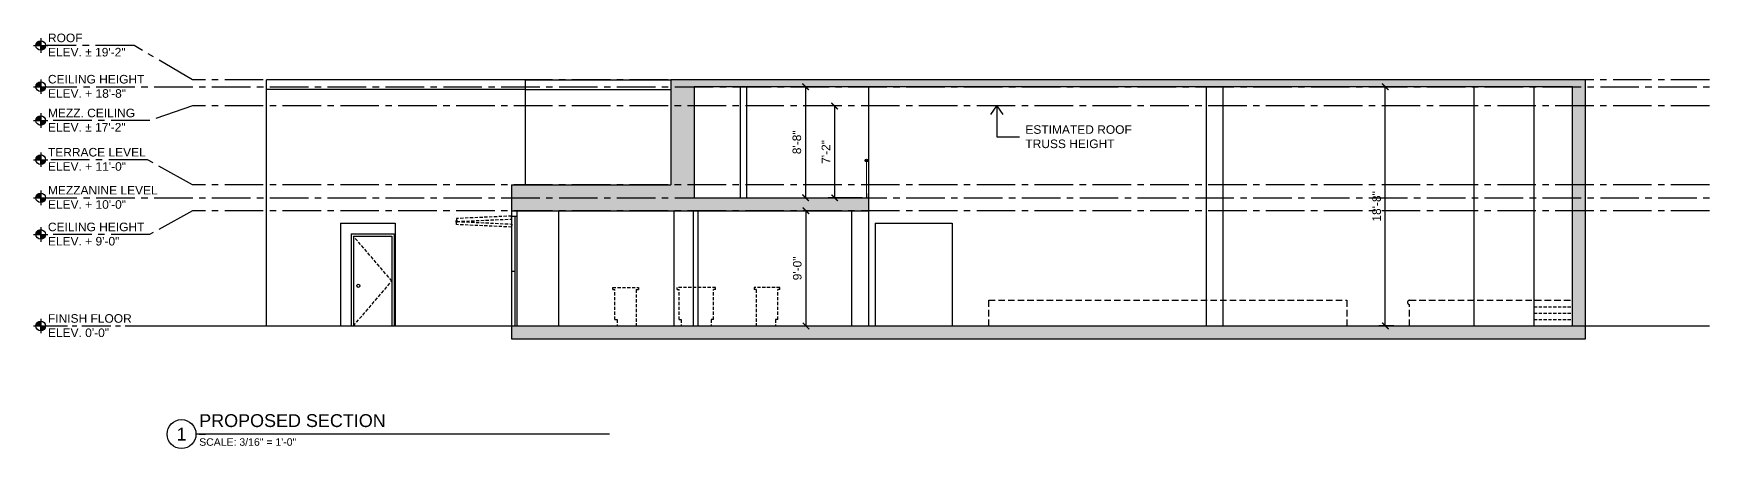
# Model space of a CAD drawing. Header units: inches. Extents: x -5252 to 14398, y -1665 to 9844.
# Drawn here: x 6356 to 7921, y 1899 to 2286 of the extents above; entities that cross this region are included whole.
import ezdxf
from ezdxf.enums import TextEntityAlignment as Align

# ---------------------------------------------------------------- set-up
doc = ezdxf.new("R2010")
doc.units = ezdxf.units.IN
doc.header["$LTSCALE"] = 48
doc.header["$MEASUREMENT"] = 0
doc.linetypes.add('CENTER2', pattern=[1.125, 0.75, -0.125, 0.125, -0.125])
doc.linetypes.add('HIDDEN2', pattern=[0.1875, 0.125, -0.0625])
for name, color, linetype in [('a-anno-symb', 91, 'Continuous'), ('CAPACITY SIGN', 1, 'Continuous'), ('Dimensions', 5, 'Continuous'), ('E-2', 2, 'Continuous'), ('E-3', 6, 'Continuous'), ('E-4', 1, 'Continuous'), ('E-5', 5, 'Continuous'), ('E-6', 8, 'Continuous'), ('Hatch', 9, 'Continuous'), ('TB1', 31, 'Continuous'), ('TEXT', 1, 'Continuous'), ('Wall-New', 2, 'Continuous')]:
    doc.layers.add(name, color=color, linetype=linetype)
doc.styles.add('ARIAL', font='arial.ttf')
doc.styles.add('ROMANS', font='romans.shx')
doc.styles.get("Standard").update_dxf_attribs({"font": 'arial.ttf'})
doc.styles.add('STYLUSBT', font='stylu.ttf')
doc.styles.add('SWA-STND', font='arial.ttf')
doc.dimstyles.new('PA-DIM', dxfattribs={"dimtxt": 5, "dimasz": 5, "dimexe": 3, "dimexo": 0, "dimgap": 1, "dimtad": 1, "dimdec": 0, "dimzin": 3, "dimdsep": 46, "dimlunit": 4, "dimtxsty": 'STYLUSBT', "dimblk": 'ARCHTICK', "dimcen": 0.09, "dimclrd": 256, "dimclre": 256, "dimclrt": 1, "dimadec": 0, "dimazin": 0, "dimtfac": 1, "dimtdec": 0, "dimtix": 1, "dimtmove": 1, "dimatfit": 3, "dimldrblk": 'OPEN90', "dimfxl": 1, "dimfrac": 1, "dimtolj": 1, "dimtzin": 0, "dimarcsym": 0})
doc.dimstyles.new('SWA-48', dxfattribs={"dimscale": 0, "dimtxt": 10, "dimasz": 6, "dimexe": 6, "dimexo": 6, "dimgap": 4, "dimtad": 1, "dimdec": 0, "dimzin": 3, "dimdsep": 46, "dimlunit": 4, "dimtxsty": 'SWA-STND', "dimblk": 'ARCHTICK', "dimcen": 6, "dimclrd": 5, "dimclre": 5, "dimclrt": 1, "dimadec": 0, "dimazin": 0, "dimtfac": 1, "dimtdec": 0, "dimtix": 1, "dimtofl": 0, "dimtmove": 2, "dimatfit": 3, "dimfxl": 1, "dimtolj": 1, "dimtzin": 0, "dimlwd": -1, "dimlwe": -1, "dimarcsym": 0})

# ---------------------------------------------------------------- blocks, each defined once
blk = doc.blocks.new('_ArchTick')
at = {"color": 0, "linetype": 'ByBlock', "const_width": 0.219}
blk.add_lwpolyline([(-0.5, -0.5), (0.5, 0.5)], dxfattribs=at)
blk = doc.blocks.new('*D2400')
at = {"layer": 'Defpoints', "color": 0, "transparency": 16777216}
for p in [(7125.2, 2236.6), (7065.8, 2132.8), (7077, 2132.8)]:
    blk.add_point(p, dxfattribs=at)
at = {"layer": 'Dimensions', "color": 5, "transparency": 16777216}
for p, q in [((7119.2, 2236.6), (7071, 2236.6)), ((7077, 2236.6), (7077, 2132.8)), ((7071.8, 2132.8), (7083, 2132.8))]:
    blk.add_line(p, q, dxfattribs=at)
at = {"layer": 'Dimensions', "color": 5, "transparency": 16777216, "xscale": 6, "yscale": 6, "zscale": 6}
for p, rotation in [((7077, 2236.6), 90), ((7077, 2132.8), 270)]:
    blk.add_blockref('_ArchTick', p, dxfattribs=dict(at, rotation=rotation))
at = {"layer": 'Dimensions', "color": 1, "transparency": 16777216, "insert": (7068.9, 2184.7), "char_height": 8, "attachment_point": 5, "rotation": 90, "style": 'SWA-STND'}
blk.add_mtext('\\A1;8\'-8"', dxfattribs=at)
blk = doc.blocks.new('*D2401')
at = {"layer": 'Defpoints', "color": 0, "transparency": 16777216}
for p in [(7077.4, 2120.8), (7077.4, 2013.1), (7077.4, 2013.1)]:
    blk.add_point(p, dxfattribs=at)
at = {"layer": 'Dimensions', "color": 5, "transparency": 16777216}
blk.add_line((7077.4, 2120.8), (7077.4, 2013.1), dxfattribs=at)
at = {"layer": 'Dimensions', "color": 5, "transparency": 16777216, "xscale": 6, "yscale": 6, "zscale": 6}
for p, rotation in [((7077.4, 2120.8), 90), ((7077.4, 2013.1), 270)]:
    blk.add_blockref('_ArchTick', p, dxfattribs=dict(at, rotation=rotation))
at = {"layer": 'Dimensions', "color": 1, "transparency": 16777216, "insert": (7069.3, 2066.9), "char_height": 8, "attachment_point": 5, "rotation": 90, "style": 'SWA-STND'}
blk.add_mtext('\\A1;9\'-0"', dxfattribs=at)
blk = doc.blocks.new('*D2402')
at = {"layer": 'Defpoints', "color": 0, "transparency": 16777216}
for p in [(7618.2, 2236.6), (7632.2, 2236.6), (7632.2, 2013.1)]:
    blk.add_point(p, dxfattribs=at)
at = {"layer": 'Dimensions', "color": 5, "transparency": 16777216}
for p, q in [((7626.2, 2236.6), (7612.2, 2236.6)), ((7618.2, 2013.1), (7618.2, 2236.6)), ((7626.2, 2013.1), (7612.2, 2013.1))]:
    blk.add_line(p, q, dxfattribs=at)
at = {"layer": 'Dimensions', "color": 5, "transparency": 16777216, "xscale": 6, "yscale": 6, "zscale": 6}
for p, rotation in [((7618.2, 2236.6), 90), ((7618.2, 2013.1), 270)]:
    blk.add_blockref('_ArchTick', p, dxfattribs=dict(at, rotation=rotation))
at = {"layer": 'Dimensions', "color": 1, "transparency": 16777216, "insert": (7610.1, 2124.8), "char_height": 8, "attachment_point": 5, "rotation": 90, "style": 'SWA-STND'}
blk.add_mtext('\\A1;18\'-8"', dxfattribs=at)
blk = doc.blocks.new('*D2403')
at = {"layer": 'Defpoints', "color": 0, "transparency": 16777216}
for p in [(7104.1, 2218.6), (7104.1, 2132.8), (7135.9, 2132.8)]:
    blk.add_point(p, dxfattribs=at)
at = {"layer": 'Dimensions', "color": 5, "transparency": 16777216}
for p, q in [((7104.1, 2218.6), (7104.1, 2132.8)), ((7129.9, 2132.8), (7098.1, 2132.8))]:
    blk.add_line(p, q, dxfattribs=at)
at = {"layer": 'Dimensions', "color": 5, "transparency": 16777216, "xscale": 6, "yscale": 6, "zscale": 6}
for p, rotation in [((7104.1, 2218.6), 90), ((7104.1, 2132.8), 270)]:
    blk.add_blockref('_ArchTick', p, dxfattribs=dict(at, rotation=rotation))
at = {"layer": 'Dimensions', "color": 1, "transparency": 16777216, "insert": (7096, 2175.7), "char_height": 8, "attachment_point": 5, "rotation": 90, "style": 'SWA-STND'}
blk.add_mtext('\\A1;7\'-2"', dxfattribs=at)
blk = doc.blocks.new('Anno_Datum')
at = {"linetype": 'ByBlock', "lineweight": -2}
h = blk.add_hatch(dxfattribs=at)
h.set_pattern_fill('_USER', color=0, scale=0.008, angle=-90, style=0, pattern_type=0)
h.set_pattern_definition([(270, (0, 0), (0.008, -1e-18), [])])
h.paths.add_polyline_path([(0, 0), (0, 0.5, 0.414214), (-0.5, 0)])
h.paths.add_polyline_path([(0.5, 0), (0, 0), (0, -0.5, 0.414214)])
at = {"color": 0, "linetype": 'ByBlock', "lineweight": -2}
for p, q in [((-0.75, 0), (0.75, 0)), ((0, 0.75), (0, -0.75)), ((0, 0), (0.5, 0)), ((0, 0), (0.5, 0))]:
    blk.add_line(p, q, dxfattribs=at)
blk.add_circle((0, 0), 0.5, dxfattribs=at)
blk = doc.blocks.new('Anno_Title_T1')
at = {"color": 0, "linetype": 'ByBlock', "lineweight": -2}
blk.add_lwpolyline([(2.75, 0), (3.75, 0)], dxfattribs=at)
at = {"color": 0, "linetype": 'ByBlock', "lineweight": -2, "style": 'ROMANS'}
blk.add_attdef('TITLE', (2.75, 0.5), '', height=1.25, dxfattribs=at)
blk.add_attdef('SCALE', text='', height=0.75, dxfattribs=at).set_placement((2.75, -0.5), align=Align.TOP_LEFT)
blk = doc.blocks.new('Anno_Title_A1')
at = {"color": 0, "linetype": 'ByBlock', "lineweight": -2}
blk.add_circle((0, 0), 2.25, dxfattribs=at)
blk.add_circle((0, 0), 2.25, dxfattribs=at)
at = {"color": 0, "linetype": 'ByBlock', "lineweight": -2, "style": 'ROMANS'}
blk.add_attdef('NUMBER', text='', height=1.25, dxfattribs=at).set_placement((0, 0), align=Align.MIDDLE)

msp = doc.modelspace()

# ---------------------------------------------------------------- hatches: boundary and pattern name
at = {"layer": 'Hatch'}
h = msp.add_hatch(color=253, dxfattribs=at)
h.dxf.hatch_style = 1
h.paths.add_polyline_path([(6972.9, 2236.6), (7792.9, 2236.6), (7792.9, 2013.1), (6802.6, 2013.1), (6802.6, 2001.1), (7804.9, 2001.1), (7804.9, 2243.1), (6951.2, 2243.1), (6951.2, 2145.1), (6802.6, 2145.1), (6802.6, 2120.8), (7135.9, 2120.8), (7135.9, 2132.8), (6972.9, 2132.8)])
at = {"layer": 'Wall-New'}
h = msp.add_hatch(color=8, dxfattribs=at)
h.dxf.hatch_style = 1
h.paths.add_polyline_path([(7135.2, 2167.6, 1), (7132.7, 2167.6, 1)])

# ---------------------------------------------------------------- linework, layer by layer
at = {"layer": 'a-anno-symb', "color": 8, "linetype": 'CENTER2'}
for p, q in [((6360.9, 2236.6), (7920.8, 2236.6)), ((6360.9, 2132.8), (7920.8, 2132.8))]:
    msp.add_line(p, q, dxfattribs=at)
at = {"layer": 'a-anno-symb', "color": 8, "linetype": 'CENTER2', "ltscale": 0.75}
msp.add_line((6360.9, 2013.1), (7920.8, 2013.1), dxfattribs=at)
at = {"layer": 'a-anno-symb', "color": 8, "linetype": 'CENTER2'}
for points in [[(7920.8, 2243.1), (6504.7, 2243.1), (6450.2, 2275.1), (6367.6, 2275.1)], [(7920.8, 2218.6), (6504.7, 2218.6), (6464.7, 2205), (6369.8, 2205)], [(7920.8, 2145.1), (6504.7, 2145.1), (6462.5, 2168.4), (6367.6, 2168.4)], [(7920.8, 2120.8), (6504.7, 2120.8), (6464.7, 2098.6), (6369.8, 2098.6)]]:
    msp.add_lwpolyline(points, dxfattribs=at)
at = {"layer": 'Dimensions', "linetype": 'HIDDEN2'}
for p, q in [((7248, 2013.1), (7248, 2037.1)), ((7248, 2037.1), (7582.3, 2037.1)), ((7582.3, 2037.1), (7582.3, 2013.1)), ((7640.9, 2037.1), (7792.9, 2037.1)), ((7640.9, 2013.1), (7640.9, 2033.1))]:
    msp.add_line(p, q, dxfattribs=at)
msp.add_arc((7640.9, 2035.1), 2, 90, 270, dxfattribs=at)
at = {"layer": 'E-2'}
for p, q in [((7804.9, 2243.1), (6951.2, 2243.1)), ((6951.2, 2243.1), (6951.2, 2145.1)), ((7804.9, 2001.1), (7804.9, 2243.1)), ((7792.9, 2236.6), (6972.9, 2236.6)), ((6972.9, 2236.6), (6972.9, 2132.8)), ((7792.9, 2013.1), (7792.9, 2236.6)), ((6802.6, 2145.1), (6951.2, 2145.1)), ((6802.6, 2145.1), (6802.6, 2120.8)), ((6972.9, 2132.8), (7135.9, 2132.8)), ((7135.9, 2132.8), (7135.9, 2120.8)), ((6802.6, 2120.8), (7135.9, 2120.8)), ((6463.6, 2013.1), (6802.6, 2013.1)), ((6802.6, 2013.1), (7792.9, 2013.1)), ((6802.6, 2013.1), (6802.6, 2001.1)), ((7804.9, 2013.1), (7920.8, 2013.1)), ((6802.6, 2001.1), (7804.9, 2001.1))]:
    msp.add_line(p, q, dxfattribs=at)
at = {"layer": 'E-3'}
for p, q in [((6815.4, 2243.1), (6815.4, 2145.1)), ((6815.4, 2243.1), (6951.2, 2243.1)), ((7015.9, 2236.6), (7015.9, 2132.8)), ((7021.9, 2236.6), (7021.9, 2132.8)), ((7700.9, 2236.6), (7700.9, 2013.1)), ((7756.9, 2236.6), (7756.9, 2013.1)), ((6846.5, 2120.8), (6846.5, 2013.1)), ((6954, 2120.8), (6954, 2013.1)), ((6972, 2120.8), (6972, 2013.1))]:
    msp.add_line(p, q, dxfattribs=at)
at = {"layer": 'E-4'}
for p, q in [((6573.9, 2013.1), (6573.9, 2243.1)), ((6815.4, 2243.1), (6573.9, 2243.1)), ((6815.4, 2234.1), (6951.2, 2234.1)), ((7135.9, 2236.6), (7135.9, 2132.8)), ((7450.9, 2236.6), (7450.9, 2013.1)), ((7466.4, 2236.6), (7466.4, 2013.1)), ((6802.6, 2120.8), (6802.6, 2115.8)), ((6802.6, 2115.8), (6807.6, 2115.8)), ((6807.6, 2120.8), (6807.6, 2115.8)), ((6976.6, 2120.8), (6976.6, 2013.1)), ((7119.9, 2120.8), (7119.9, 2013.1)), ((7135.9, 2120.8), (7135.9, 2013.1)), ((6642.9, 2109.1), (6642.9, 2013.1)), ((6642.9, 2109.1), (6693.9, 2109.1)), ((6693.9, 2109.1), (6693.9, 2013.1)), ((7141.9, 2109.1), (7141.9, 2013.1)), ((7141.9, 2109.1), (7213.9, 2109.1)), ((7213.9, 2109.1), (7213.9, 2013.1))]:
    msp.add_line(p, q, dxfattribs=at)
at = {"layer": 'E-5'}
for p, q in [((6815.4, 2234.1), (6573.9, 2234.1)), ((6802.6, 2115.8), (6802.6, 2013.1)), ((6805.5, 2115.8), (6805.5, 2013.1)), ((6652.9, 2099.1), (6652.9, 2013.1)), ((6652.9, 2099.1), (6692.9, 2099.1)), ((6654.9, 2097.1), (6654.9, 2013.1)), ((6654.9, 2097.1), (6690.9, 2097.1)), ((6690.9, 2097.1), (6690.9, 2013.1)), ((6692.9, 2099.1), (6692.9, 2013.1)), ((6802.6, 2064.4), (6805.5, 2064.4))]:
    msp.add_line(p, q, dxfattribs=at)
at = {"layer": 'E-6'}
msp.add_line((6807.6, 2115.8), (6807.6, 2013.1), dxfattribs=at)
at = {"layer": 'E-6', "linetype": 'HIDDEN2', "ltscale": 0.5}
for p, q in [((6897, 2047.1), (6897, 2049.1)), ((6897, 2049.1), (6921, 2049.1)), ((6897, 2047.1), (6899, 2047.1)), ((6899, 2019.1), (6899, 2047.1)), ((6919, 2047.1), (6921, 2047.1)), ((6919, 2047.1), (6919, 2013.1)), ((6921, 2049.1), (6921, 2047.1)), ((6957, 2047.1), (6957, 2049.1)), ((6993, 2049.1), (6957, 2049.1)), ((6957, 2047.1), (6959, 2047.1)), ((6959, 2019.1), (6959, 2047.1)), ((6993, 2047.1), (6991, 2047.1)), ((6991, 2019.1), (6991, 2047.1)), ((6993, 2047.1), (6993, 2049.1)), ((7053, 2049.1), (7029, 2049.1)), ((7029, 2049.1), (7029, 2047.1)), ((7031, 2047.1), (7029, 2047.1)), ((7031, 2047.1), (7031, 2013.1)), ((7053, 2047.1), (7051, 2047.1)), ((7051, 2019.1), (7051, 2047.1)), ((7053, 2047.1), (7053, 2049.1)), ((6899, 2019.1), (6901, 2019.1)), ((6901, 2019.1), (6901, 2013.1)), ((6959, 2019.1), (6961, 2019.1)), ((6961, 2019.1), (6961, 2013.1)), ((6991, 2019.1), (6989, 2019.1)), ((6989, 2019.1), (6989, 2013.1)), ((7051, 2019.1), (7049, 2019.1)), ((7049, 2019.1), (7049, 2013.1)), ((7756.9, 2031.1), (7792.9, 2031.1)), ((7756.9, 2025.1), (7792.9, 2025.1)), ((7756.9, 2019.1), (7792.9, 2019.1))]:
    msp.add_line(p, q, dxfattribs=at)
for points in [[(6751.3, 2113.5), (6751.4, 2110.7), (6802.8, 2113), (6802.6, 2115.8)], [(6751.3, 2107.8), (6751.4, 2110.7), (6802.8, 2108.3), (6802.6, 2105.5)]]:
    msp.add_lwpolyline(points, close=True, dxfattribs=at)
msp.add_lwpolyline([(6654.9, 2013.1), (6690.9, 2055.1), (6654.9, 2097.1)], dxfattribs=at)
at = {"layer": 'E-6'}
msp.add_circle((6659.5, 2050.6), 1.5, dxfattribs=at)
at = {"layer": 'E-6', "linetype": 'HIDDEN2', "ltscale": 0.5}
msp.add_arc((6751.4, 2110.7), 1, 92.5836, 267.4164, dxfattribs=at)
at = {"layer": 'TB1'}
msp.add_lwpolyline([(6508, 1912.1, 1.2, 1.2, 0), (6894, 1912.1, 1.2, 1.2, 0)], format="xyseb", dxfattribs=at)
at = {"layer": 'Wall-New', "color": 8}
msp.add_line((7133.9, 2136.8), (7133.9, 2132.8), dxfattribs=at)
at = {"layer": 'Wall-New', "color": 8, "const_width": 0.75}
msp.add_lwpolyline([(7133.9, 2166.3), (7133.9, 2136.8)], dxfattribs=at)
at = {"layer": 'Wall-New', "color": 8}
msp.add_circle((7133.9, 2167.6), 1.25, dxfattribs=at)

# ---------------------------------------------------------------- block references
at = {"layer": 'a-anno-symb', "color": 8, "xscale": 9, "yscale": 9, "zscale": 9}
for p in [(6363.1, 2275.1), (6363.1, 2236.6), (6363.1, 2205), (6363.1, 2168.4), (6363.1, 2132.8), (6363.1, 2098.6), (6363.1, 2013.1)]:
    msp.add_blockref('Anno_Datum', p, dxfattribs=at)
at = {"layer": 'TB1'}
ref = msp.add_blockref('Anno_Title_A1', (6494.5, 1912.1), dxfattribs=dict(at, xscale=5.998500000000001, yscale=5.998500000000001, zscale=5.998500000000001))
ref.add_attrib('NUMBER', '1', dxfattribs={"layer": '0', "color": 0, "linetype": 'ByBlock', "lineweight": -2, "height": 12, "style": 'ARIAL'}).set_placement((6494.5, 1912.1), align=Align.MIDDLE)
ref = msp.add_blockref('Anno_Title_T1', (6494.5, 1912.1), dxfattribs=dict(at, xscale=5.998500000000001, yscale=5.998500000000001, zscale=5.998500000000001))
ref.add_attrib('SCALE', 'SCALE: 3/16" = 1\'-0"', dxfattribs={"layer": '0', "color": 0, "linetype": 'ByBlock', "lineweight": -2, "height": 7, "style": 'ARIAL'}).set_placement((6511, 1899.1), align=Align.BOTTOM_LEFT)
ref.add_attrib('TITLE', 'PROPOSED SECTION', dxfattribs={"layer": '0', "color": 0, "linetype": 'ByBlock', "lineweight": -2, "height": 11.997, "style": 'ARIAL'}).set_placement((6511, 1915.1), align=Align.BOTTOM_LEFT)

# ---------------------------------------------------------------- texts
at = {"layer": 'CAPACITY SIGN', "char_height": 8, "width": 139.719, "attachment_point": 4}
for s, insert in [('\\A1;ROOF \\PELEV. %%P 19\'-2"', (6369.8, 2275.5)), ('\\A1;CEILING HEIGHT\\PELEV. + 18\'-8"', (6369.8, 2236.9)), ('\\A1;MEZZ. CEILING\\PELEV. %%P 17\'-2"', (6369.8, 2205.4)), ('\\A1;TERRACE LEVEL \\PELEV. + 11\'-0"', (6369.8, 2168.7)), ('\\A1;MEZZANINE LEVEL\\PELEV. + 10\'-0"', (6369.8, 2133.2)), ('\\A1;CEILING HEIGHT \\PELEV. + 9\'-0"', (6369.8, 2098.9)), ('\\A1;FINISH FLOOR\\PELEV. 0\'-0"', (6369.8, 2013.4))]:
    msp.add_mtext(s, dxfattribs=dict(at, insert=insert))
at = {"layer": 'TEXT', "insert": (7282.2, 2200.6), "char_height": 8, "width": 133.106, "attachment_point": 1}
msp.add_mtext('\\A1;ESTIMATED ROOF TRUSS HEIGHT', dxfattribs=at)

# ---------------------------------------------------------------- dimensions: what is measured, and where the dimension line sits
at = {"layer": 'Dimensions'}
for base, p1, p2, picture, middle in [((7077, 2132.8), (7125.2, 2236.6), (7065.8, 2132.8), '*D2400', (7068.9, 2184.7)), ((7618.2062532, 2236.5703118), (7632.1875253, 2013.0703118), (7632.1875253, 2236.5703118), '*D2402', (7610.1216693, 2124.8203118)), ((7104.1, 2132.8), (7104.1, 2218.6), (7135.9, 2132.8), '*D2403', (7096, 2175.7)), ((7077.4, 2013.1), (7077.4, 2120.8), (7077.4, 2013.1), '*D2401', (7069.3, 2066.9))]:
    dim = msp.add_linear_dim(base=base, p1=p1, p2=p2, angle=90, dimstyle='SWA-48', override={"dimscale": 1, "dimtxt": 8}, dxfattribs=at)
    dim.commit()
    dim.dimension.update_dxf_attribs({"geometry": picture, "text_midpoint": middle})

# ---------------------------------------------------------------- leaders
at = {"layer": 'TEXT'}
msp.add_leader([(7255.6, 2218.6), (7255.6, 2189.8), (7276.7, 2189.8)], dimstyle='PA-DIM', override={"dimasz": 8}, dxfattribs=at)

doc.saveas('drawing.dxf')
